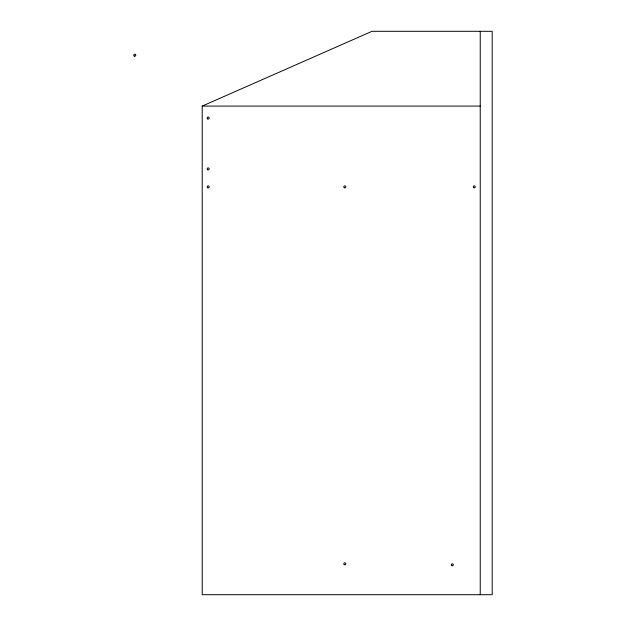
<?xml version="1.0" encoding="UTF-8"?>
<svg xmlns="http://www.w3.org/2000/svg" width="626" height="626" viewBox="0 0 626 626"><rect width="100%" height="100%" fill="white"/><g stroke="black" fill="none" stroke-linecap="round" stroke-linejoin="round"><path stroke-width="0.94" d="M202.214 106.091L372.047 31.3L492.208 31.3L492.208 594.7L202.214 594.7L202.214 106.091L480.236 106.091M480.236 31.3L480.236 594.7M207.629 169.732A0.994 0.994 0 0 0 209.186 168.989A0.994 0.994 0 0 0 207.769 168.011A0.994 0.994 0 0 0 207.629 169.732M134.222 56.05A0.994 0.994 0 0 0 135.779 55.315A0.994 0.994 0 0 0 134.363 54.329A0.994 0.994 0 0 0 134.222 56.05M207.691 118.917A0.994 0.994 0 0 0 209.194 118.056A0.994 0.994 0 0 0 207.691 117.187A0.994 0.994 0 0 0 207.691 118.917M207.691 187.722A0.994 0.994 0 0 0 209.194 186.861A0.994 0.994 0 0 0 207.691 185.992A0.994 0.994 0 0 0 207.691 187.722M473.757 187.722A0.994 0.994 0 0 0 475.251 186.861A0.994 0.994 0 0 0 473.757 185.992A0.994 0.994 0 0 0 473.757 187.722M344.308 187.722A0.994 0.994 0 0 0 345.802 186.861A0.994 0.994 0 0 0 344.308 185.992A0.994 0.994 0 0 0 344.308 187.722M451.823 565.646A0.994 0.994 0 0 0 453.318 564.785A0.994 0.994 0 0 0 451.823 563.924A0.994 0.994 0 0 0 451.823 565.646M344.308 564.652A0.994 0.994 0 0 0 345.802 563.791A0.994 0.994 0 0 0 344.308 562.923A0.994 0.994 0 0 0 344.308 564.652"/></g></svg>
